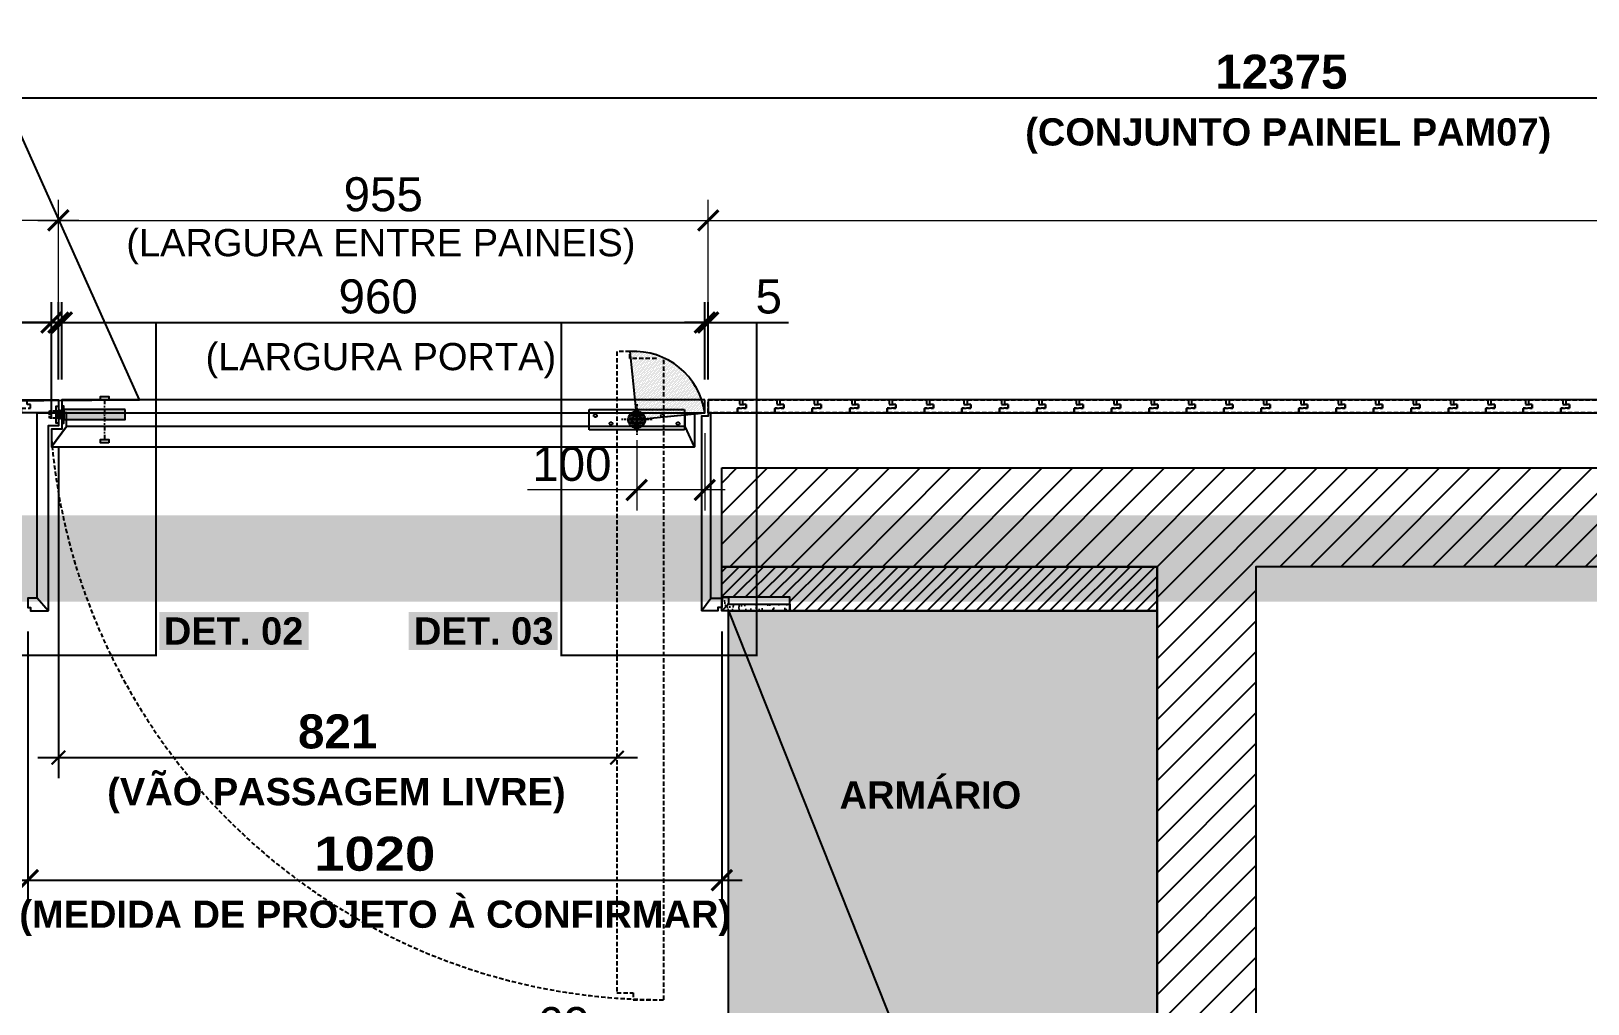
# Model space of a CAD drawing. Header units: millimetres. Extents: x -63251 to 507826, y 5339 to 217512.
# Drawn here: x 232441 to 234729, y 103567 to 104996 of the extents above; entities that cross this region are included whole.
import ezdxf
from ezdxf import colors
from ezdxf.entities.mleader import LeaderData, LeaderLine
from ezdxf.math import Vec2, Vec3

# ---------------------------------------------------------------- set-up
doc = ezdxf.new("R2010")
doc.units = ezdxf.units.MM
doc.header["$PDMODE"] = 3
doc.linetypes.add('TRAÇO 1-1', pattern=[9.525, 6.35, -3.175])
doc.linetypes.add('TRAÇO E PONTO 1-1', pattern=[25.4, 12.7, -6.35, 0, -6.35])
for name, color, linetype in [('_COMENTÁRIOS ARQ', 30, 'Continuous'), ('A-ANNO-DIMS', 7, 'Continuous'), ('COTAS', 9, 'Continuous'), ('DB 1475.24 - Amanda Rosales e Bruno Haidar - Terreo - Obra$0$ARQ-PISO-01', 8, 'Continuous'), ('DETALHE', 10, 'Continuous'), ('FERRAGEM', 3, 'Continuous'), ('GESSO', 1, 'Continuous'), ('HACHURA', 21, 'Continuous'), ('LAYOUT', 4, 'Continuous'), ('MARCENARIA', 4, 'Continuous'), ('MARCENARIA . M', 4, 'Continuous'), ('PAREDE', 94, 'Continuous'), ('PROJEÇÃO', 8, 'Continuous'), ('TEXTO', 105, 'Continuous')]:
    doc.layers.add(name, color=color, linetype=linetype)
doc.layers.add('ARQ-COTA', color=12, linetype='Continuous', lineweight=9)
doc.styles.add('1-1', font='arial.ttf', dxfattribs={"height": 0.2})
doc.styles.add('MEDIDA OFICIAL', font='ariblk.ttf')
doc.styles.add('PADRÃO', font='arial.ttf')
doc.styles.add('PADRÃO NEGRITO', font='arialbd.ttf')
doc.dimstyles.new('1-20', dxfattribs={"dimscale": 20, "dimtxt": 2.5, "dimasz": 1.5, "dimexe": 1.5, "dimexo": 1.5, "dimtad": 1, "dimtxsty": 'PADRÃO', "dimblk": 'ARCHTICK', "dimcen": 2.5, "dimdle": 1.5, "dimclrd": 9, "dimclre": 9, "dimclrt": 6, "dimadec": 0, "dimazin": 0, "dimtfac": 1, "dimtmove": 0, "dimatfit": 3, "dimfxl": 1.25, "dimlwd": -1, "dimlwe": -1, "dimarcsym": 0})
doc.dimstyles.new('1-20 CAIXA', dxfattribs={"dimscale": 20, "dimtxt": 2.5, "dimasz": 1.5, "dimexe": 1.5, "dimexo": 1.5, "dimtad": 1, "dimtxsty": 'PADRÃO NEGRITO', "dimblk": 'ARCHTICK', "dimcen": 2.5, "dimdle": 1.5, "dimclrd": 9, "dimclre": 9, "dimclrt": 6, "dimadec": 0, "dimazin": 0, "dimtfac": 1, "dimtmove": 0, "dimatfit": 3, "dimfxl": 1.25, "dimlwd": -1, "dimlwe": -1, "dimarcsym": 0})
doc.dimstyles.new('1-20 key pad', dxfattribs={"dimscale": 20, "dimtxt": 2.5, "dimasz": 1, "dimexe": 1.5, "dimexo": 1.5, "dimtad": 1, "dimtxsty": 'PADRÃO NEGRITO', "dimblk": 'ARCHTICK', "dimcen": 2.5, "dimdle": 1.5, "dimclrd": 9, "dimclre": 9, "dimclrt": 102, "dimazin": 0, "dimtfac": 1, "dimtmove": 0, "dimatfit": 3, "dimfxl": 1.25, "dimlwd": -1, "dimlwe": -1, "dimarcsym": 0})
doc.dimstyles.new('Med. Ofic.1-20', dxfattribs={"dimscale": 20, "dimtxt": 2.5, "dimasz": 1.5, "dimexe": 1.5, "dimexo": 1.5, "dimtad": 1, "dimtxsty": 'MEDIDA OFICIAL', "dimblk": 'ARCHTICK', "dimcen": 2.5, "dimdle": 1.5, "dimclrd": 9, "dimclre": 9, "dimclrt": 10, "dimadec": 0, "dimazin": 0, "dimtfac": 1, "dimtmove": 0, "dimatfit": 3, "dimfxl": 1.25, "dimlwd": -1, "dimlwe": -1, "dimarcsym": 0})

# ---------------------------------------------------------------- blocks, each defined once
blk = doc.blocks.new('*U2350')
at = {"layer": 'MARCENARIA', "color": 8, "linetype": 'TRAÇO 1-1'}
blk.add_lwpolyline([(21, -2.5), (21, -9.5), (-34, -9.5), (-34, -2.5), (-21, -2.5), (-21, 2.5), (-26, 2.5), (-26, 9.5), (24, 9.5), (24, 2.5), (34, 2.5), (34, -2.5)], close=True, dxfattribs=at)
blk = doc.blocks.new('*U2351')
at = {"layer": 'MARCENARIA', "color": 0, "linetype": 'ByBlock', "lineweight": -2, "transparency": 16777216}
for p in [(0, 0), (55, 0), (110, 0), (165, 0), (220, 0), (275, 0), (330, 0), (385, 0), (440, 0), (495, 0), (550, 0), (605, 0), (660, 0), (715, 0), (770, 0), (825, 0), (880, 0), (935, 0), (990, 0), (1045, 0), (1100, 0), (1155, 0), (1210, 0)]:
    blk.add_blockref('*U2350', p, dxfattribs=at)
blk = doc.blocks.new('pivo geris')
at = {"transparency": 33554636}
h = blk.add_hatch(dxfattribs=at)
h.set_pattern_fill('DOTS', color=254)
h.set_pattern_definition([(0, (-34510.6979, -14758.7696), (0.79375, 1.5875), [0, -1.5875])])
edge = h.paths.add_edge_path()
edge.add_arc((0, 0), 12.5, 0, 360)
at = {"layer": 'FERRAGEM', "color": 102, "linetype": 'TRAÇO 1-1', "ltscale": 0.1}
blk.add_lwpolyline([(-70, 15), (70, 15), (70, -15), (-70, -15)], close=True, dxfattribs=at)
for centre, radius in [((-60.8, 5.8), 2.25), ((0, 0), 12.5), ((0, 0), 7), ((37.8, 5.8), 2.25), ((-37.8, -5.8), 2.25), ((60.8, -5.8), 2.25)]:
    blk.add_circle(centre, radius, dxfattribs=at)
at = {"layer": 'LAYOUT', "color": 10, "linetype": 'TRAÇO 1-1', "ltscale": 0.5}
for p, q in [((-22.5, 0), (22.5, 0)), ((0, -22.5), (0, 22.5))]:
    blk.add_line(p, q, dxfattribs=at)
blk = doc.blocks.new('_ArchTick')
at = {"color": 0, "linetype": 'ByBlock', "const_width": 0.15}
blk.add_lwpolyline([(-0.5, -0.5), (0.5, 0.5)], dxfattribs=at)
blk = doc.blocks.new('*D2362')
at = {"layer": 'ARQ-COTA', "color": 9, "transparency": 16777216}
for p, q in [((228091.1, 104633.9), (228091.1, 104747.6)), ((232481.1, 104483.9), (232481.1, 104747.6)), ((232511.1, 104717.6), (228061.1, 104717.6))]:
    blk.add_line(p, q, dxfattribs=at)
at = {"layer": 'Defpoints', "color": 0, "transparency": 16777216}
for p in [(228091.1, 104717.6), (228091.1, 104603.9), (232481.1, 104453.9)]:
    blk.add_point(p, dxfattribs=at)
at = {"layer": 'ARQ-COTA', "color": 9, "transparency": 16777216, "xscale": 30, "yscale": 30, "zscale": 30, "rotation": 180}
blk.add_blockref('_ArchTick', (228091.1, 104717.6), dxfattribs=at)
at = {"layer": 'ARQ-COTA', "color": 9, "transparency": 16777216, "xscale": 30, "yscale": 30, "zscale": 30}
blk.add_blockref('_ArchTick', (232481.1, 104717.6), dxfattribs=at)
at = {"layer": 'ARQ-COTA', "color": 6, "transparency": 16777216, "insert": (230286.1, 104755.6), "char_height": 50, "attachment_point": 5, "style": 'PADRÃO'}
blk.add_mtext('4390', dxfattribs=at)
blk = doc.blocks.new('*D2364')
at = {"layer": 'ARQ-COTA', "color": 9, "transparency": 16777216}
for p, q in [((233436.1, 104483.9), (233436.1, 104747.6)), ((240466.1, 104464.9), (240466.1, 104747.6)), ((233406.1, 104717.6), (240496.1, 104717.6))]:
    blk.add_line(p, q, dxfattribs=at)
at = {"layer": 'Defpoints', "color": 0, "transparency": 16777216}
for p in [(240466.1, 104717.6), (233436.1, 104453.9), (240466.1, 104434.9)]:
    blk.add_point(p, dxfattribs=at)
at = {"layer": 'ARQ-COTA', "color": 9, "transparency": 16777216, "xscale": 30, "yscale": 30, "zscale": 30, "rotation": 180}
blk.add_blockref('_ArchTick', (233436.1, 104717.6), dxfattribs=at)
at = {"layer": 'ARQ-COTA', "color": 9, "transparency": 16777216, "xscale": 30, "yscale": 30, "zscale": 30}
blk.add_blockref('_ArchTick', (240466.1, 104717.6), dxfattribs=at)
at = {"layer": 'ARQ-COTA', "color": 6, "transparency": 16777216, "insert": (236951.1, 104755.6), "char_height": 50, "attachment_point": 5, "style": 'PADRÃO'}
blk.add_mtext('7030', dxfattribs=at)
blk = doc.blocks.new('*D2367')
at = {"layer": 'ARQ-COTA', "color": 9, "transparency": 16777216}
for p, q in [((232481.1, 104483.9), (232481.1, 104747.6)), ((233436.1, 104483.9), (233436.1, 104747.6)), ((232451.1, 104717.6), (233466.1, 104717.6))]:
    blk.add_line(p, q, dxfattribs=at)
at = {"layer": 'Defpoints', "color": 0, "transparency": 16777216}
for p in [(233436.1, 104717.6), (232481.1, 104453.9), (233436.1, 104453.9)]:
    blk.add_point(p, dxfattribs=at)
at = {"layer": 'ARQ-COTA', "color": 9, "transparency": 16777216, "xscale": 30, "yscale": 30, "zscale": 30, "rotation": 180}
blk.add_blockref('_ArchTick', (232481.1, 104717.6), dxfattribs=at)
at = {"layer": 'ARQ-COTA', "color": 9, "transparency": 16777216, "xscale": 30, "yscale": 30, "zscale": 30}
blk.add_blockref('_ArchTick', (233436.1, 104717.6), dxfattribs=at)
at = {"layer": 'ARQ-COTA', "color": 6, "transparency": 16777216, "insert": (232958.6, 104755.6), "char_height": 50, "attachment_point": 5, "style": 'PADRÃO'}
blk.add_mtext('955', dxfattribs=at)
blk = doc.blocks.new('*D2368')
at = {"layer": 'A-ANNO-DIMS', "color": 9, "transparency": 16777216}
for p, q in [((228091.1, 104483.9), (228091.1, 104927.6)), ((228061.1, 104897.6), (240496.1, 104897.6))]:
    blk.add_line(p, q, dxfattribs=at)
at = {"layer": 'Defpoints', "color": 0, "transparency": 16777216}
for p in [(240466.1, 104897.6), (240466.1, 104897.6), (228091.1, 104453.9)]:
    blk.add_point(p, dxfattribs=at)
at = {"layer": 'A-ANNO-DIMS', "color": 9, "transparency": 16777216, "xscale": 30, "yscale": 30, "zscale": 30, "rotation": 180}
blk.add_blockref('_ArchTick', (228091.1, 104897.6), dxfattribs=at)
at = {"layer": 'A-ANNO-DIMS', "color": 9, "transparency": 16777216, "xscale": 30, "yscale": 30, "zscale": 30}
blk.add_blockref('_ArchTick', (240466.1, 104897.6), dxfattribs=at)
at = {"layer": 'A-ANNO-DIMS', "color": 6, "transparency": 16777216, "insert": (234278.6, 104935.6), "char_height": 50, "attachment_point": 5, "style": 'PADRÃO NEGRITO'}
blk.add_mtext('12375', dxfattribs=at)
blk = doc.blocks.new('*D2372')
at = {"layer": 'A-ANNO-DIMS', "color": 9, "transparency": 16777216}
for p, q in [((232481.1, 104385.9), (232481.1, 103898.5)), ((232451.1, 103928.5), (233332.1, 103928.5))]:
    blk.add_line(p, q, dxfattribs=at)
at = {"layer": 'Defpoints', "color": 0, "transparency": 16777216}
for p in [(232481.1, 104415.9), (233302.1, 103928.5), (233302.1, 103928.5)]:
    blk.add_point(p, dxfattribs=at)
at = {"layer": 'A-ANNO-DIMS', "color": 9, "transparency": 16777216, "xscale": 20, "yscale": 20, "zscale": 20, "rotation": 180}
blk.add_blockref('_ArchTick', (232481.1, 103928.5), dxfattribs=at)
at = {"layer": 'A-ANNO-DIMS', "color": 9, "transparency": 16777216, "xscale": 20, "yscale": 20, "zscale": 20}
blk.add_blockref('_ArchTick', (233302.1, 103928.5), dxfattribs=at)
at = {"layer": 'A-ANNO-DIMS', "color": 102, "transparency": 16777216, "insert": (232891.6, 103966.6), "char_height": 50, "attachment_point": 5, "style": 'PADRÃO NEGRITO'}
blk.add_mtext('821', dxfattribs=at)
blk = doc.blocks.new('*D2373')
at = {"layer": 'Defpoints', "color": 0, "transparency": 16777216}
for p in [(232436.1, 104143.9), (233456.1, 104143.9), (233456.1, 103748.5)]:
    blk.add_point(p, dxfattribs=at)
at = {"layer": 'MARCENARIA', "color": 9, "transparency": 16777216}
for p, q in [((232436.1, 104113.9), (232436.1, 103718.5)), ((233456.1, 104113.9), (233456.1, 103718.5))]:
    blk.add_line(p, q, dxfattribs=at)
at = {"layer": 'MARCENARIA', "color": 9, "linetype": 'Continuous', "transparency": 16777216}
blk.add_line((232406.1, 103748.5), (233486.1, 103748.5), dxfattribs=at)
at = {"layer": 'MARCENARIA', "color": 9, "transparency": 16777216, "xscale": 30, "yscale": 30, "zscale": 30, "rotation": 180}
blk.add_blockref('_ArchTick', (232436.1, 103748.5), dxfattribs=at)
at = {"layer": 'MARCENARIA', "color": 9, "transparency": 16777216, "xscale": 30, "yscale": 30, "zscale": 30}
blk.add_blockref('_ArchTick', (233456.1, 103748.5), dxfattribs=at)
at = {"layer": 'MARCENARIA', "color": 10, "transparency": 16777216, "insert": (232946.1, 103786.9), "char_height": 50, "attachment_point": 5, "style": 'MEDIDA OFICIAL'}
blk.add_mtext('1020', dxfattribs=at)
blk = doc.blocks.new('*D2412')
at = {"layer": 'ARQ-COTA', "color": 9, "transparency": 16777216}
for p, q in [((233431.1, 104404.9), (233431.1, 104291.6)), ((233331.1, 104394.9), (233331.1, 104291.6)), ((233331.1, 104321.6), (233170.5, 104321.6)), ((233461.1, 104321.6), (233331.1, 104321.6))]:
    blk.add_line(p, q, dxfattribs=at)
at = {"layer": 'Defpoints', "color": 0, "transparency": 16777216}
for p in [(233331.1, 104424.9), (233431.1, 104434.9), (233331.1, 104321.6)]:
    blk.add_point(p, dxfattribs=at)
at = {"layer": 'ARQ-COTA', "color": 9, "transparency": 16777216, "xscale": 30, "yscale": 30, "zscale": 30, "rotation": 180}
blk.add_blockref('_ArchTick', (233331.1, 104321.6), dxfattribs=at)
at = {"layer": 'ARQ-COTA', "color": 9, "transparency": 16777216, "xscale": 30, "yscale": 30, "zscale": 30}
blk.add_blockref('_ArchTick', (233431.1, 104321.6), dxfattribs=at)
at = {"layer": 'ARQ-COTA', "color": 6, "transparency": 16777216, "insert": (233235.8, 104359.6), "char_height": 50, "attachment_point": 5, "style": 'PADRÃO'}
blk.add_mtext('100', dxfattribs=at)
blk = doc.blocks.new('*D2413')
at = {"layer": 'ARQ-COTA', "color": 9, "transparency": 16777216}
for p, q in [((233302.1, 103552.9), (233302.1, 103468.6)), ((233371.1, 103542.9), (233371.1, 103468.6)), ((233302.1, 103498.6), (233175.1, 103498.6)), ((233401.1, 103498.6), (233302.1, 103498.6))]:
    blk.add_line(p, q, dxfattribs=at)
at = {"layer": 'Defpoints', "color": 0, "transparency": 16777216}
for p in [(233302.1, 103582.9), (233371.1, 103572.9), (233302.1, 103498.6)]:
    blk.add_point(p, dxfattribs=at)
at = {"layer": 'ARQ-COTA', "color": 9, "transparency": 16777216, "xscale": 30, "yscale": 30, "zscale": 30, "rotation": 180}
blk.add_blockref('_ArchTick', (233302.1, 103498.6), dxfattribs=at)
at = {"layer": 'ARQ-COTA', "color": 9, "transparency": 16777216, "xscale": 30, "yscale": 30, "zscale": 30}
blk.add_blockref('_ArchTick', (233371.1, 103498.6), dxfattribs=at)
at = {"layer": 'ARQ-COTA', "color": 6, "transparency": 16777216, "insert": (233223.6, 103536.7), "char_height": 50, "attachment_point": 5, "style": 'PADRÃO'}
blk.add_mtext('69', dxfattribs=at)
blk = doc.blocks.new('*D2383')
at = {"layer": 'ARQ-COTA', "color": 9, "transparency": 16777216}
for p, q in [((230801.1, 104483.9), (230801.1, 104597.6)), ((232481.1, 104483.9), (232481.1, 104597.6)), ((230771.1, 104567.6), (232511.1, 104567.6))]:
    blk.add_line(p, q, dxfattribs=at)
at = {"layer": 'Defpoints', "color": 0, "transparency": 16777216}
for p in [(232481.1, 104567.6), (230801.1, 104453.9), (232481.1, 104453.9)]:
    blk.add_point(p, dxfattribs=at)
at = {"layer": 'ARQ-COTA', "color": 9, "transparency": 16777216, "xscale": 30, "yscale": 30, "zscale": 30, "rotation": 180}
blk.add_blockref('_ArchTick', (230801.1, 104567.6), dxfattribs=at)
at = {"layer": 'ARQ-COTA', "color": 9, "transparency": 16777216, "xscale": 30, "yscale": 30, "zscale": 30}
blk.add_blockref('_ArchTick', (232481.1, 104567.6), dxfattribs=at)
at = {"layer": 'ARQ-COTA', "color": 6, "transparency": 16777216, "insert": (231641.1, 104605.6), "char_height": 50, "attachment_point": 5, "style": 'PADRÃO'}
blk.add_mtext('1680', dxfattribs=at)
blk = doc.blocks.new('*D2386')
at = {"layer": '_COMENTÁRIOS ARQ', "color": 9, "transparency": 16777216}
for p, q in [((232471.1, 104425.9), (232471.1, 104597.6)), ((233431.1, 104483.9), (233431.1, 104597.6)), ((232441.1, 104567.6), (233461.1, 104567.6))]:
    blk.add_line(p, q, dxfattribs=at)
at = {"layer": 'Defpoints', "color": 0, "transparency": 16777216}
for p in [(233431.1, 104567.6), (233431.1, 104453.9), (232471.1, 104395.9)]:
    blk.add_point(p, dxfattribs=at)
at = {"layer": '_COMENTÁRIOS ARQ', "color": 9, "transparency": 16777216, "xscale": 30, "yscale": 30, "zscale": 30, "rotation": 180}
blk.add_blockref('_ArchTick', (232471.1, 104567.6), dxfattribs=at)
at = {"layer": '_COMENTÁRIOS ARQ', "color": 9, "transparency": 16777216, "xscale": 30, "yscale": 30, "zscale": 30}
blk.add_blockref('_ArchTick', (233431.1, 104567.6), dxfattribs=at)
at = {"layer": '_COMENTÁRIOS ARQ', "color": 6, "transparency": 16777216, "insert": (232951.1, 104605.6), "char_height": 50, "attachment_point": 5, "style": 'PADRÃO'}
blk.add_mtext('960', dxfattribs=at)
blk = doc.blocks.new('*D2387')
at = {"layer": '_COMENTÁRIOS ARQ', "color": 9, "transparency": 16777216}
for p, q in [((232481.1, 104483.9), (232481.1, 104597.6)), ((232486.1, 104483.9), (232486.1, 104597.6)), ((232481.1, 104567.6), (232360, 104567.6)), ((232486.1, 104567.6), (232481.1, 104567.6)), ((232486.1, 104567.6), (232516.1, 104567.6))]:
    blk.add_line(p, q, dxfattribs=at)
at = {"layer": 'Defpoints', "color": 0, "transparency": 16777216}
for p in [(232486.1, 104567.6), (232481.1, 104453.9), (232486.1, 104453.9)]:
    blk.add_point(p, dxfattribs=at)
at = {"layer": '_COMENTÁRIOS ARQ', "color": 9, "transparency": 16777216, "xscale": 30, "yscale": 30, "zscale": 30}
blk.add_blockref('_ArchTick', (232481.1, 104567.6), dxfattribs=at)
at = {"layer": '_COMENTÁRIOS ARQ', "color": 9, "transparency": 16777216, "xscale": 30, "yscale": 30, "zscale": 30, "rotation": 180}
blk.add_blockref('_ArchTick', (232486.1, 104567.6), dxfattribs=at)
at = {"layer": '_COMENTÁRIOS ARQ', "color": 6, "transparency": 16777216, "insert": (232389, 104605.5), "char_height": 50, "attachment_point": 5, "style": 'PADRÃO'}
blk.add_mtext('5', dxfattribs=at)
blk = doc.blocks.new('*D2388')
at = {"layer": '_COMENTÁRIOS ARQ', "color": 9, "transparency": 16777216}
for p, q in [((233431.1, 104483.9), (233431.1, 104597.6)), ((233436.1, 104483.9), (233436.1, 104597.6)), ((233431.1, 104567.6), (233401.1, 104567.6)), ((233431.1, 104567.6), (233436.1, 104567.6)), ((233436.1, 104567.6), (233554.3, 104567.6))]:
    blk.add_line(p, q, dxfattribs=at)
at = {"layer": 'Defpoints', "color": 0, "transparency": 16777216}
for p in [(233436.1, 104567.6), (233431.1, 104453.9), (233436.1, 104453.9)]:
    blk.add_point(p, dxfattribs=at)
at = {"layer": '_COMENTÁRIOS ARQ', "color": 9, "transparency": 16777216, "xscale": 30, "yscale": 30, "zscale": 30}
blk.add_blockref('_ArchTick', (233431.1, 104567.6), dxfattribs=at)
at = {"layer": '_COMENTÁRIOS ARQ', "color": 9, "transparency": 16777216, "xscale": 30, "yscale": 30, "zscale": 30, "rotation": 180}
blk.add_blockref('_ArchTick', (233436.1, 104567.6), dxfattribs=at)
at = {"layer": '_COMENTÁRIOS ARQ', "color": 6, "transparency": 16777216, "insert": (233525.2, 104605.5), "char_height": 50, "attachment_point": 5, "style": 'PADRÃO'}
blk.add_mtext('5', dxfattribs=at)

msp = doc.modelspace()

# ---------------------------------------------------------------- hatches: boundary and pattern name
at = {"layer": 'DB 1475.24 - Amanda Rosales e Bruno Haidar - Terreo - Obra$0$ARQ-PISO-01'}
h = msp.add_hatch(dxfattribs=at)
h.set_pattern_fill('ANSI31', color=256, scale=10, angle=360)
h.set_pattern_definition([(45, (87825.37, -5198.286), (-22.4506403, 22.4506403), [])])
h.paths.add_polyline_path([(233456.103, 104353.927), (233456.103, 104208.927), (234096.103, 104208.927), (234096.103, 102558.927), (234241.103, 102558.927), (234241.103, 104208.927), (240491.103, 104208.927), (240491.103, 104115.927), (240636.103, 104115.927), (240636.103, 106198.927), (240491.103, 106198.927), (240491.103, 104353.927)])
at = {"layer": 'GESSO'}
h = msp.add_hatch(dxfattribs=at)
h.set_pattern_fill('ANSI31', color=256, scale=4, angle=-180)
h.set_pattern_definition([(225, (686474.521, 130244.453), (8.98025612, -8.98025612), [])])
h.paths.add_polyline_path([(233456.103, 104163.927), (233556.103, 104163.927), (233556.103, 104143.927), (234096.103, 104143.927), (234096.103, 104208.927), (233456.103, 104208.927)])
at = {"layer": 'HACHURA', "ltscale": 0.1}
h = msp.add_hatch(color=8, dxfattribs=at)
h.dxf.hatch_style = 1
h.paths.add_polyline_path([(232579.103, 104439.927), (232489.103, 104439.927), (232489.103, 104424.927), (232579.103, 104424.927)])
h.paths.add_polyline_path([(232486.103, 104444.927), (232486.103, 104419.927), (232489.103, 104419.927), (232489.103, 104444.927)])
at = {"layer": 'MARCENARIA . M'}
h = msp.add_hatch(dxfattribs=at)
h.set_pattern_fill('DOTS', color=10, scale=1.086693, angle=340.456081)
h.set_pattern_definition([(340.456081, (234630.8332, 131151.1144), (1.38997089, 1.33717979), [0, -1.72512466])])
h.paths.add_polyline_path([(233431.103, 104434.927), (233331.103, 104424.886), (233321.062, 104524.886, -0.39190205)])
h = msp.add_hatch(dxfattribs=at)
h.set_pattern_fill('AR-SAND', color=10, scale=0.25, angle=-90)
h.set_pattern_definition([(307.5, (126867.809, 251682.228), (12.23533093, 0.4000078), [0, -9.652, 0, -10.795, 0, -10.31875]), (277.5, (126867.81, 251682.228), (17.9206275, -11.2380821), [0, -5.207, 0, -8.6995, 0, -3.33375]), (237.5, (126867.809, 251690.039), (0.0359296, -19.77480926), [0, -3.175, 0, -11.43, 0, -14.9225]), (227.5, (126867.81, 251690.039), (5.5732331, -19.0889113), [0, -1.5875, 0, -7.493, 0, -8.5725])])
h.paths.add_polyline_path([(233456.103, 104163.927), (233456.103, 104143.927), (233466.103, 104153.927), (233466.103, 104163.927)])
h = msp.add_hatch(dxfattribs=at)
h.set_pattern_fill('AR-SAND', color=10, scale=0.25)
h.set_pattern_definition([(37.5, (85867.793, -1910.294), (-0.4000078, 12.23533093), [0, -9.652, 0, -10.795, 0, -10.31875]), (7.5, (85867.793, -1910.294), (11.2380821, 17.9206275), [0, -5.207, 0, -8.6995, 0, -3.33375]), (327.5, (85859.982, -1910.294), (19.77480926, 0.0359296), [0, -3.175, 0, -11.43, 0, -14.9225]), (317.5, (85859.982, -1910.294), (19.0889113, 5.5732331), [0, -1.5875, 0, -7.493, 0, -8.5725])])
h.paths.add_polyline_path([(233556.103, 104153.927), (233466.103, 104153.927), (233456.103, 104143.927), (233556.103, 104143.927)])
at = {"layer": 'PROJEÇÃO', "linetype": 'TRAÇO 1-1'}
h = msp.add_hatch(dxfattribs=at)
h.set_pattern_fill('DOTS', color=8, scale=8)
h.set_pattern_definition([(0, (37860.803, -3396.719), (6.35, 12.7), [0, -12.7])])
h.paths.add_polyline_path([(233466.103, 102558.927), (234096.103, 102558.927), (234096.103, 104143.927), (233466.103, 104143.927)])

# ---------------------------------------------------------------- linework, layer by layer
at = {"layer": 'DETALHE', "linetype": 'TRAÇO 1-1', "ltscale": 0.4, "const_width": 3}
for points in [[(232337.409, 104567.561), (232624.672, 104567.561), (232624.672, 104078.507), (232337.409, 104078.507)], [(233507.447, 104567.561), (233220.183, 104567.561), (233220.183, 104078.507), (233507.447, 104078.507)]]:
    msp.add_lwpolyline(points, close=True, dxfattribs=at)
at = {"layer": 'FERRAGEM', "ltscale": 0.3}
for points in [[(232481.104, 104419.927), (232478.104, 104419.927), (232478.104, 104444.927), (232481.104, 104444.927)], [(232486.103, 104444.927), (232486.103, 104419.927), (232489.103, 104419.927), (232489.103, 104444.927)], [(232579.103, 104439.927), (232489.103, 104439.927), (232489.103, 104424.927), (232579.103, 104424.927)]]:
    msp.add_lwpolyline(points, close=True, dxfattribs=at)
at = {"layer": 'FERRAGEM', "color": 10, "ltscale": 0.3, "const_width": 0.2}
for points in [[(232551.603, 104432.427), (232546.603, 104432.427)], [(232549.103, 104434.927), (232549.103, 104429.927)]]:
    msp.add_lwpolyline(points, dxfattribs=at)
at = {"layer": 'GESSO'}
msp.add_lwpolyline([(234096.103, 104143.927), (233556.103, 104143.927), (233556.103, 104163.927), (233456.103, 104163.927), (233456.103, 104208.927), (234096.103, 104208.927)], close=True, dxfattribs=at)
at = {"layer": 'LAYOUT', "color": 9, "linetype": 'TRAÇO 1-1', "ltscale": 0.5}
for p, q in [((232478.104, 104426.927), (232478.104, 104437.927)), ((232481.104, 104426.927), (232481.104, 104437.927))]:
    msp.add_line(p, q, dxfattribs=at)
at = {"layer": 'LAYOUT', "color": 4, "ltscale": 0.1}
for points in [[(232555.103, 104453.927), (232543.103, 104453.927), (232543.103, 104458.927), (232555.103, 104458.927)], [(232555.103, 104390.927), (232543.103, 104390.927), (232543.103, 104395.927), (232555.103, 104395.927)]]:
    msp.add_lwpolyline(points, close=True, dxfattribs=at)
at = {"layer": 'LAYOUT', "color": 9, "linetype": 'TRAÇO 1-1', "ltscale": 0.5}
msp.add_lwpolyline([(232481.104, 104426.927), (232468.104, 104426.927), (232468.104, 104437.927), (232481.104, 104437.927)], dxfattribs=at)
at = {"layer": 'MARCENARIA'}
for points in [[(228091.103, 104453.927), (232481.103, 104453.927), (232481.103, 104434.927), (228110.103, 104434.927)], [(233431.103, 104453.927), (232486.104, 104453.927), (232486.104, 104434.927), (233431.103, 104434.927)], [(240447.103, 104453.927), (233436.103, 104453.927), (233436.103, 104434.927), (240466.103, 104434.927)], [(232471.103, 104384.927), (232493.103, 104414.927), (232493.103, 104434.927), (232486.104, 104434.927), (232486.104, 104410.927), (232471.103, 104410.927)], [(233416.102, 104384.927), (233402.102, 104414.927), (233402.102, 104434.927), (233416.102, 104434.927)], [(233426.103, 104143.927), (233440.103, 104162.927), (233440.103, 104434.927), (233436.103, 104434.927), (233436.103, 104429.927), (233426.103, 104429.927)], [(233402.102, 104414.927), (232493.103, 104414.927), (232471.103, 104384.927), (233416.102, 104384.927)], [(232466.103, 104143.927), (232450.102, 104162.927), (232436.103, 104162.927), (232436.103, 104148.927), (232440.103, 104148.927), (232440.103, 104143.927)], [(233426.103, 104143.927), (233440.103, 104162.927), (233456.103, 104162.927), (233456.103, 104148.927), (233450.103, 104148.927), (233450.103, 104143.927)]]:
    msp.add_lwpolyline(points, close=True, dxfattribs=at)
at = {"layer": 'MARCENARIA', "color": 8, "linetype": 'TRAÇO 1-1'}
for points in [[(232481.103, 104434.927), (232427.103, 104434.927), (232427.103, 104441.927), (232440.103, 104441.927), (232440.103, 104446.927), (232435.103, 104446.927), (232435.103, 104453.927), (232481.103, 104453.927)], [(233479.103, 104441.927), (233479.103, 104434.927), (233436.103, 104434.927), (233436.103, 104453.927), (233482.103, 104453.927), (233482.103, 104446.927), (233492.103, 104446.927), (233492.103, 104441.927)]]:
    msp.add_lwpolyline(points, close=True, dxfattribs=at)
at = {"layer": 'MARCENARIA', "color": 8}
msp.add_lwpolyline([(234096.103, 102558.927), (233466.103, 102558.927), (233466.103, 104143.927), (234096.103, 104143.927)], close=True, dxfattribs=at)
msp.add_lwpolyline([(233466.103, 104143.927), (234096.103, 102558.927)], dxfattribs=at)
at = {"layer": 'MARCENARIA . M', "color": 10}
msp.add_lwpolyline([(233321.062, 104524.886), (233331.103, 104424.886), (233431.103, 104434.927, 0.39190205)], format="xyb", close=True, dxfattribs=at)
at = {"layer": 'PAREDE'}
msp.add_lwpolyline([(233456.103, 104353.927), (240491.103, 104353.927), (240491.103, 106198.927), (240636.103, 106198.927), (240636.103, 104115.927), (240491.103, 104115.927), (240491.103, 104208.927), (234241.103, 104208.927), (234241.103, 102558.927), (234096.103, 102558.927), (234096.103, 104208.927), (233456.103, 104208.927)], close=True, dxfattribs=at)
at = {"layer": 'PAREDE', "color": 10, "linetype": 'ByBlock'}
for points in [[(233456.103, 104143.927), (233456.103, 104163.927), (233466.103, 104163.927), (233466.103, 104153.927)], [(233466.103, 104153.927), (233556.103, 104153.927), (233556.103, 104143.927), (233456.103, 104143.927)]]:
    msp.add_lwpolyline(points, close=True, dxfattribs=at)
at = {"layer": 'PROJEÇÃO', "color": 21, "linetype": 'TRAÇO 1-1'}
msp.add_lwpolyline([(233360.062, 104514.886), (233321.062, 104514.886), (233321.062, 104524.886), (233302.062, 104524.886), (233302.062, 103582.887), (233326.062, 103582.887), (233326.062, 103572.886), (233371.062, 103572.886), (233371.062, 104514.885)], dxfattribs=at)
msp.add_arc((233367.418, 104472.43), 899.574, 184.878535, 269.53148, dxfattribs=at)
at = {"layer": 'TEXTO', "color": 10, "linetype": 'TRAÇO E PONTO 1-1', "ltscale": 0.5}
msp.add_line((232549.103, 104453.927), (232549.103, 104395.927), dxfattribs=at)

# ---------------------------------------------------------------- block references
at = {"layer": 'MARCENARIA', "rotation": 180}
msp.add_blockref('pivo geris', (233331.103, 104424.927), dxfattribs=at)
at = {"layer": 'MARCENARIA'}
msp.add_blockref('*U2351', (233513.103, 104444.427), dxfattribs=at)

# ---------------------------------------------------------------- texts
at = {"layer": 'COTAS', "color": 6, "char_height": 40, "attachment_point": 2, "style": 'PADRÃO'}
for s, insert, width in [('{\\fArial|b1|i0|c0|p34;(CONJUNTO PAINEL PAM07)}', (234288.603, 104867.56), 1350), ('(LARGURA ENTRE PAINEIS)', (232955.103, 104704.903), 1350), ('{\\fArial|b1|i0|c0|p34;\\C102;(VÃO PASSAGEM LIVRE)}', (232889.761, 103898.507), 1350), ('{\\fArial|b1|i0|c0|p34;\\C10;(MEDIDA DE PROJETO À CONFIRMAR)}', (232946.782, 103718.507), 1000.98687)]:
    msp.add_mtext(s, dxfattribs=dict(at, insert=insert, width=width))
at = {"layer": 'DETALHE', "color": 105, "char_height": 40, "width": 203.41444, "style": 'PADRÃO', "bg_fill": 1, "box_fill_scale": 1.2, "bg_fill_color": 50, "bg_fill_transparency": 0}
for s, insert, attachment_point in [('{\\fArial|b1|i0|c0|p34;DET. 02}', (232841.143, 104134.495, 0), 3), ('{\\fArial|b1|i0|c0|p34;DET. 03}', (233003.713, 104134.495, 0), 1)]:
    msp.add_mtext(s, dxfattribs=dict(at, insert=insert, attachment_point=attachment_point))
at = {"layer": 'TEXTO', "insert": (233762.759, 103893.658), "char_height": 40, "width": 593.31214, "attachment_point": 2, "style": 'PADRÃO'}
msp.add_mtext('{\\fArial|b1|i0|c0|p34;\\C8;ARMÁRIO}', dxfattribs=at)

# ---------------------------------------------------------------- dimensions: what is measured, and where the dimension line sits
at = {"layer": 'A-ANNO-DIMS'}
for base, p1, p2, dimstyle, picture, middle in [((240466.103, 104897.561), (228091.103, 104453.927), (240466.103, 104897.561), '1-20 CAIXA', '*D2368', (234278.603, 104935.589)), ((233302.062, 103928.507), (232481.103, 104415.927), (233302.062, 103928.507), '1-20 key pad', '*D2372', (232891.583, 103966.553))]:
    dim = msp.add_linear_dim(base=base, p1=p1, p2=p2, dimstyle=dimstyle, override={"dimdec": 0}, dxfattribs=at)
    dim.commit()
    dim.dimension.update_dxf_attribs({"geometry": picture, "text_midpoint": middle})
at = {"layer": 'ARQ-COTA'}
for base, p1, p2, picture, middle in [((228091.103, 104717.561), (232481.103, 104453.927), (228091.103, 104603.927), '*D2362', (230286.103, 104755.606)), ((233436.103, 104717.561), (232481.103, 104453.927), (233436.103, 104453.927), '*D2367', (232958.603, 104755.589)), ((240466.103, 104717.561), (233436.103, 104453.927), (240466.103, 104434.927), '*D2364', (236951.103, 104755.606)), ((233302.062, 103498.64), (233371.062, 103572.886), (233302.062, 103582.887), '*D2413', (233223.563, 103536.669))]:
    dim = msp.add_linear_dim(base=base, p1=p1, p2=p2, dimstyle='1-20', dxfattribs=at)
    dim.commit()
    dim.dimension.update_dxf_attribs({"geometry": picture, "text_midpoint": middle})
at = {"layer": 'MARCENARIA'}
dim = msp.add_linear_dim(base=(233456.103, 103748.507), p1=(232436.103, 104143.927), p2=(233456.103, 104143.927), dimstyle='Med. Ofic.1-20', dxfattribs=at)
dim.commit()
dim.dimension.update_dxf_attribs({"geometry": '*D2373', "text_midpoint": (232946.103, 103786.86)})

# ---------------------------------------------------------------- next in the draw order: leaders
at = {"layer": 'COTAS'}
ml = msp.add_multileader_mtext('Standard', dxfattribs=at)
ml.set_content('{\\fArial|b1|i0|c0|p34;\\C10;ATENÇÃO PARKET!\\P}PAINÉIS E PORTA RIPADOS EM {\\fArial|b1|i0|c0|p34;CABREUVA BRANCA PREMIUM 18*5+5*900 À 2200mm}', color=105, style='1-1')
ml.set_leader_properties(color=256, linetype='ByLayer', lineweight=-1)
ml.build(insert=Vec2(0, 0))
ml.multileader.update_dxf_attribs({"text_left_attachment_type": 2, "text_right_attachment_type": 2, "dogleg_length": 0.36, "arrow_head_size": 15, "scale": 200})
ctx = ml.context
ctx.base_point, ctx.scale, ctx.char_height, ctx.arrow_head_size, ctx.landing_gap_size, ctx.plane_origin = Vec3(232274.444, 105502.946), 200, 40, 15, 10, Vec3(230781.112, 105268.142)
ctx.left_attachment, ctx.right_attachment = 2, 2
notes = []
notes.append((ctx, [(1, (1, 1, 0), (232130.156, 105502.946), (1, 0), 144.288, [(1, [(231082.911, 104444.219), (232600.596, 104453.927)], 0, [])])]))
ctx.mtext.insert, ctx.mtext.rotation, ctx.mtext.width, ctx.mtext.flow_direction = Vec3(232284.444, 105638.499), 6.28318531, 858.66662, 5
ctx.mtext.has_bg_fill, ctx.mtext.bg_color, ctx.mtext.bg_scale_factor, ctx.mtext.bg_transparency, ctx.mtext.use_window_bg_color = 1, -1023410095, 1.25, 0, 0
ml = msp.add_multileader_mtext('Standard', dxfattribs=at)
ml.set_content('{\\fArial|b1|i0|c0|p34;\\C10;ATENÇÃO PARKET!\\P}PAINÉIS RIPADOS EM {\\fArial|b1|i0|c0|p34;CABREUVA BRANCA PREMIUM 18*5+5*900 À 2200mm}', color=105, style='1-1')
ml.set_leader_properties(color=256, linetype='ByLayer', lineweight=-1)
ml.build(insert=Vec2(0, 0))
ml.multileader.update_dxf_attribs({"text_left_attachment_type": 2, "text_right_attachment_type": 2, "dogleg_length": 0.36, "arrow_head_size": 15, "scale": 200})
ctx = ml.context
ctx.base_point, ctx.scale, ctx.char_height, ctx.arrow_head_size, ctx.landing_gap_size, ctx.plane_origin = Vec3(238640.904, 104138.839), 200, 40, 15, 10, Vec3(239350.515, 103879.287)
ctx.left_attachment, ctx.right_attachment, ctx.text_align_type = 2, 2, 2
notes.append((ctx, [(0, (1, 1, 0), (239652.314, 104138.839), (-1, 0), 144.288, [(0, [(240740.103, 104138.839)], 0, [])])]))
ctx.mtext.insert, ctx.mtext.rotation, ctx.mtext.width, ctx.mtext.alignment, ctx.mtext.flow_direction = Vec3(239498.026, 104274.392), 6.28318531, 858.66662, 3, 5
ctx.mtext.has_bg_fill, ctx.mtext.bg_color, ctx.mtext.bg_scale_factor, ctx.mtext.bg_transparency, ctx.mtext.use_window_bg_color = 1, -1023410095, 1.25, 0, 0
for ctx, leaders in notes:
    for number, flags, end, landing, length, lines in leaders:
        leader = LeaderData()
        leader.index, (leader.has_last_leader_line, leader.has_dogleg_vector, leader.attachment_direction) = number, flags
        leader.last_leader_point, leader.dogleg_vector, leader.dogleg_length = Vec3(end), Vec3(landing), length
        for number, points, colour, breaks in lines:
            line = LeaderLine()
            line.index, line.vertices, line.color, line.breaks = number, Vec3.list(points), colors.encode_raw_color(colour), breaks
            leader.lines.append(line)
        ctx.leaders.append(leader)

# ---------------------------------------------------------------- next in the draw order: leaders
ml = msp.add_multileader_mtext('Standard', dxfattribs=at)
ml.set_content('{\\fArial|b1|i0|c0|p34;\\C10;ATENÇÃO PARKET!\\P}PAINÉIS RIPADOS EM {\\fArial|b1|i0|c0|p34;CABREUVA BRANCA PREMIUM 18*5+5*900 À 2200mm}', color=105, style='1-1')
ml.set_leader_properties(color=256, linetype='ByLayer', lineweight=-1)
ml.build(insert=Vec2(0, 0))
ml.multileader.update_dxf_attribs({"text_left_attachment_type": 2, "text_right_attachment_type": 2, "dogleg_length": 0.36, "arrow_head_size": 15, "scale": 200})
ctx = ml.context
ctx.base_point, ctx.scale, ctx.char_height, ctx.arrow_head_size, ctx.landing_gap_size, ctx.plane_origin = Vec3(238640.904, 105502.946), 200, 40, 15, 10, Vec3(238527.568, 105268.142)
ctx.left_attachment, ctx.right_attachment, ctx.text_align_type = 2, 2, 2
notes = []
notes.append((ctx, [(0, (1, 1, 0), (239652.314, 105502.946), (-1, 0), 144.288, [(0, [(240447.103, 105028.927), (239652.314, 104444.219)], 0, [])])]))
ctx.mtext.insert, ctx.mtext.rotation, ctx.mtext.width, ctx.mtext.alignment, ctx.mtext.flow_direction = Vec3(239498.026, 105638.499), 6.28318531, 858.66662, 3, 5
ctx.mtext.has_bg_fill, ctx.mtext.bg_color, ctx.mtext.bg_scale_factor, ctx.mtext.bg_transparency, ctx.mtext.use_window_bg_color = 1, -1023410095, 1.25, 0, 0
for ctx, leaders in notes:
    for number, flags, end, landing, length, lines in leaders:
        leader = LeaderData()
        leader.index, (leader.has_last_leader_line, leader.has_dogleg_vector, leader.attachment_direction) = number, flags
        leader.last_leader_point, leader.dogleg_vector, leader.dogleg_length = Vec3(end), Vec3(landing), length
        for number, points, colour, breaks in lines:
            line = LeaderLine()
            line.index, line.vertices, line.color, line.breaks = number, Vec3.list(points), colors.encode_raw_color(colour), breaks
            leader.lines.append(line)
        ctx.leaders.append(leader)

# ---------------------------------------------------------------- next in the draw order: texts
at = {"layer": 'COTAS', "color": 6, "insert": (232955.103, 104537.56), "char_height": 40, "width": 1350, "attachment_point": 2, "style": 'PADRÃO'}
msp.add_mtext('(LARGURA PORTA)', dxfattribs=at)

# ---------------------------------------------------------------- next in the draw order: dimensions: what is measured, and where the dimension line sits
at = {"layer": 'ARQ-COTA'}
for base, p1, p2, picture, middle in [((232481.103, 104567.56), (230801.103, 104453.927), (232481.103, 104453.927), '*D2383', (231641.103, 104605.589)), ((233331.103, 104321.607), (233431.103, 104434.927), (233331.103, 104424.927), '*D2412', (233235.806, 104359.636))]:
    dim = msp.add_linear_dim(base=base, p1=p1, p2=p2, dimstyle='1-20', dxfattribs=at)
    dim.commit()
    dim.dimension.update_dxf_attribs({"geometry": picture, "text_midpoint": middle})

# ---------------------------------------------------------------- next in the draw order: leaders
at = {"layer": 'COTAS'}
ml = msp.add_multileader_mtext('Standard', dxfattribs=at)
ml.set_content('{\\fArial|b1|i0|c0|p34;\\C10;ATENÇÃO PARKET!\\P}PORTA SHAFT RIPADA EM {\\fArial|b1|i0|c0|p34;CABREUVA BRANCA PREMIUM 18*5+5*900 À 2200mm }COM DOBRADIÇA INVISIVEL + FECHADURA TETRA PADO COM CHAVE PARKET', color=105, style='1-1')
ml.set_leader_properties(color=256, linetype='ByLayer', lineweight=-1)
ml.build(insert=Vec2(0, 0))
ml.multileader.update_dxf_attribs({"text_left_attachment_type": 2, "text_right_attachment_type": 2, "dogleg_length": 0.36, "arrow_head_size": 15, "scale": 200})
ctx = ml.context
ctx.base_point, ctx.scale, ctx.char_height, ctx.arrow_head_size, ctx.landing_gap_size, ctx.plane_origin = Vec3(230153.542, 105502.946), 200, 40, 15, 10, Vec3(230311.053, 105120.116)
ctx.left_attachment, ctx.right_attachment = 2, 2
notes = []
notes.append((ctx, [(0, (1, 1, 0), (230009.254, 105502.946), (1, 0), 144.288, [(0, [(230009.254, 104393.927)], 0, [])])]))
ctx.mtext.insert, ctx.mtext.width, ctx.mtext.flow_direction = Vec3(230163.542, 105667.48), 1388.26386, 5
ctx.mtext.has_bg_fill, ctx.mtext.bg_color, ctx.mtext.bg_scale_factor, ctx.mtext.bg_transparency, ctx.mtext.use_window_bg_color = 1, -1023410095, 1.25, 0, 0
for ctx, leaders in notes:
    for number, flags, end, landing, length, lines in leaders:
        leader = LeaderData()
        leader.index, (leader.has_last_leader_line, leader.has_dogleg_vector, leader.attachment_direction) = number, flags
        leader.last_leader_point, leader.dogleg_vector, leader.dogleg_length = Vec3(end), Vec3(landing), length
        for number, points, colour, breaks in lines:
            line = LeaderLine()
            line.index, line.vertices, line.color, line.breaks = number, Vec3.list(points), colors.encode_raw_color(colour), breaks
            leader.lines.append(line)
        ctx.leaders.append(leader)

# ---------------------------------------------------------------- next in the draw order: hatches: boundary and pattern name
at = {"layer": 'FERRAGEM', "ltscale": 0.3}
h = msp.add_hatch(dxfattribs=at)
h.set_pattern_fill('DOTS', color=254, scale=0.75, angle=360)
h.set_pattern_definition([(360, (112547.6604, 75109.5222), (0.5953125, 1.190625), [0, -1.190625])])
h.paths.add_polyline_path([(232485.631, 104430.08, -0.28870147), (232481.631, 104428.424), (232481.631, 104426.783, 0.18796844), (232485.631, 104427.807)])
h.paths.add_polyline_path([(232484.753, 104429.178), (232481.631, 104429.178), (232481.631, 104428.424, 0.20613906)], flags=17)
h.paths.add_polyline_path([(232485.631, 104434.774, 0.07792489), (232484.753, 104435.676), (232481.631, 104435.676), (232481.631, 104433.885, -0.54971905), (232483.927, 104432.427, -0.54971905), (232481.631, 104430.969), (232481.631, 104429.178), (232484.753, 104429.178, 0.07792489), (232485.631, 104430.08)])
h.paths.add_polyline_path([(232483.927, 104432.427, 0.54971905), (232481.631, 104433.885), (232481.631, 104430.969, 0.54971905)], flags=17)
h.paths.add_polyline_path([(232481.631, 104436.43), (232481.631, 104435.676), (232484.753, 104435.676, 0.20613906)], flags=17)
h.paths.add_polyline_path([(232485.631, 104437.047, 0.18796844), (232481.631, 104438.071), (232481.631, 104436.43, -0.28870147), (232485.631, 104434.774), (232485.631, 104435.676)])

# ---------------------------------------------------------------- next in the draw order: linework, layer by layer
at = {"layer": 'FERRAGEM', "color": 8, "ltscale": 0.3}
msp.add_lwpolyline([(232481.104, 104429.255, -0.48087574), (232481.104, 104435.599, -0.48087574)], format="xyb", dxfattribs=at)
at = {"layer": 'FERRAGEM', "ltscale": 0.3}
for points in [[(232481.203, 104435.676), (232486.076, 104435.676)], [(232486.076, 104429.178), (232481.203, 104429.178)]]:
    msp.add_lwpolyline(points, dxfattribs=at)
at = {"layer": 'FERRAGEM', "color": 8, "ltscale": 0.3}
msp.add_arc((232483.639, 104432.427), 5.686, 116.486272, 243.513728, dxfattribs=at)
at = {"layer": 'FERRAGEM', "ltscale": 0.3}
for radius, start, end in [(5.686, 64.315959, 116.486272), (4.061, 52.643588, 128.636456), (4.061, 231.363544, 307.356412), (5.686, 243.513728, 295.684041), (1.611, 162.42436, 197.57564), (1.611, 197.57564, 162.42436)]:
    msp.add_arc((232483.639, 104432.427), radius, start, end, dxfattribs=at)
at = {"layer": 'LAYOUT', "color": 9, "linetype": 'TRAÇO 1-1', "ltscale": 0.5}
for p, q in [((232478.104, 104426.927), (232478.104, 104437.927)), ((232481.104, 104426.927), (232481.104, 104437.927))]:
    msp.add_line(p, q, dxfattribs=at)
at = {"layer": 'MARCENARIA'}
msp.add_lwpolyline([(232450.103, 104162.927), (232450.103, 104434.927), (232481.103, 104434.927), (232481.103, 104415.927), (232466.103, 104415.927), (232466.103, 104143.927)], close=True, dxfattribs=at)

# ---------------------------------------------------------------- next in the draw order: dimensions: what is measured, and where the dimension line sits
at = {"layer": '_COMENTÁRIOS ARQ'}
for base, p1, p2, picture, middle in [((232486.104, 104567.56), (232481.103, 104453.927), (232486.104, 104453.927), '*D2387', (232389.027, 104567.56)), ((233436.103, 104567.56), (233431.103, 104453.927), (233436.103, 104453.927), '*D2388', (233525.179, 104567.56))]:
    dim = msp.add_linear_dim(base=base, p1=p1, p2=p2, dimstyle='1-20', dxfattribs=at)
    dim.commit()
    dim.dimension.update_dxf_attribs({"geometry": picture, "text_midpoint": middle, "dimtype": 160})
dim = msp.add_linear_dim(base=(233431.103, 104567.56), p1=(232471.103, 104395.927), p2=(233431.103, 104453.927), dimstyle='1-20', dxfattribs=at)
dim.commit()
dim.dimension.update_dxf_attribs({"geometry": '*D2386', "text_midpoint": (232951.103, 104605.589)})

doc.saveas('drawing.dxf')
